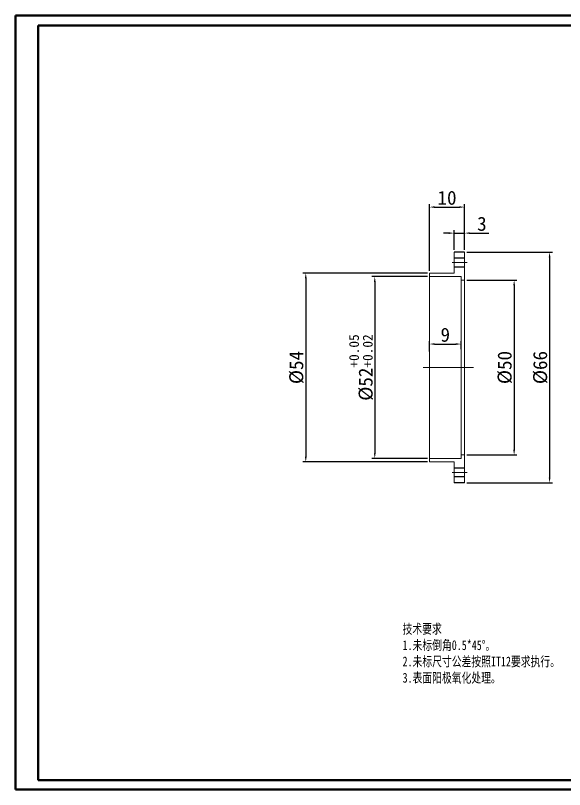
# Model space of a CAD drawing. Header units: millimetres. Extents: x 1293 to 1606, y -17 to 204.
# Drawn here: x 1293.2 to 1450.1, y -17.3 to 204.1 of the extents above; entities that cross this region are included whole.
import ezdxf

# ---------------------------------------------------------------- set-up
doc = ezdxf.new("R2010")
doc.units = ezdxf.units.MM
doc.header["$PDSIZE"] = -1
doc.linetypes.add('ACAD_ISO04W100', pattern=[30, 24, -3, 0, -3])
doc.layers.add('9', color=7, linetype='Continuous')
doc.layers.add('中心线', color=6, linetype='ACAD_ISO04W100', lineweight=0)
doc.layers.add('尺寸线', color=100, linetype='Continuous', lineweight=5)
doc.dimstyles.new('Annotative', dxfattribs={"dimscale": 0, "dimtxt": 2.5, "dimasz": 2.5, "dimexe": 1.25, "dimexo": 0.625, "dimtad": 1, "dimtxsty": 'Standard', "dimcen": 2.5, "dimadec": 0, "dimazin": 0, "dimtfac": 1, "dimtmove": 0, "dimatfit": 3, "dimfxl": 1, "dimarcsym": 0})

# ---------------------------------------------------------------- blocks, each defined once
blk = doc.blocks.new('*D55')
at = {"layer": 'Defpoints', "color": 0, "transparency": 16777216}
for p in [(1411.51, 129.37), (1395.86, 77.37), (1411.51, 77.37)]:
    blk.add_point(p, dxfattribs=at)
at = {"layer": '尺寸线', "color": 0, "lineweight": -2, "transparency": 16777216}
for p, q in [((1410.89, 129.37), (1395.06, 129.37)), ((1395.86, 127.87), (1395.86, 78.87)), ((1410.89, 77.37), (1395.06, 77.37))]:
    blk.add_line(p, q, dxfattribs=at)
at = {"layer": '尺寸线', "color": 0, "transparency": 16777216}
for points in [[(1395.61, 127.87), (1396.11, 127.87), (1395.86, 129.37)], [(1395.61, 78.87), (1396.11, 78.87), (1395.86, 77.37)]]:
    blk.add_solid(points, dxfattribs=at)
at = {"layer": '尺寸线', "color": 0, "transparency": 16777216, "insert": (1391.97, 103.37), "char_height": 4, "attachment_point": 5, "rotation": 90}
blk.add_mtext('%%C52{\\H0.7x;\\S+0.05^ +0.02;}', dxfattribs=at)
blk = doc.blocks.new('*D54')
at = {"layer": 'Defpoints', "color": 0, "transparency": 16777216}
for p in [(1411.51, 130.37), (1376.14, 76.37), (1411.51, 76.37)]:
    blk.add_point(p, dxfattribs=at)
at = {"layer": '尺寸线', "color": 0, "lineweight": -2, "transparency": 16777216}
for p, q in [((1410.89, 130.37), (1375.34, 130.37)), ((1376.14, 128.87), (1376.14, 77.87)), ((1410.89, 76.37), (1375.34, 76.37))]:
    blk.add_line(p, q, dxfattribs=at)
at = {"layer": '尺寸线', "color": 0, "transparency": 16777216}
for points in [[(1375.89, 128.87), (1376.39, 128.87), (1376.14, 130.37)], [(1375.89, 77.87), (1376.39, 77.87), (1376.14, 76.37)]]:
    blk.add_solid(points, dxfattribs=at)
at = {"layer": '尺寸线', "color": 0, "transparency": 16777216, "insert": (1373.51, 103.37), "char_height": 4, "attachment_point": 5, "rotation": 90}
blk.add_mtext('%%C54', dxfattribs=at)
blk = doc.blocks.new('*D65')
at = {"layer": 'Defpoints', "color": 0, "transparency": 16777216}
for p in [(1421.51, 149.27), (1421.51, 136.37), (1411.51, 130.37)]:
    blk.add_point(p, dxfattribs=at)
at = {"layer": '尺寸线', "color": 0, "lineweight": -2, "transparency": 16777216}
for p, q in [((1411.51, 131), (1411.51, 150.07)), ((1413.01, 149.27), (1420.01, 149.27)), ((1421.51, 137), (1421.51, 150.07))]:
    blk.add_line(p, q, dxfattribs=at)
at = {"layer": '尺寸线', "color": 0, "transparency": 16777216}
for points in [[(1413.01, 149.52), (1413.01, 149.02), (1411.51, 149.27)], [(1420.01, 149.52), (1420.01, 149.02), (1421.51, 149.27)]]:
    blk.add_solid(points, dxfattribs=at)
at = {"layer": '尺寸线', "color": 0, "transparency": 16777216, "insert": (1416.51, 151.89), "char_height": 4, "attachment_point": 5}
blk.add_mtext('10', dxfattribs=at)
blk = doc.blocks.new('*D64')
at = {"layer": 'Defpoints', "color": 0, "transparency": 16777216}
for p in [(1421.51, 141.82), (1418.51, 136.37), (1421.51, 136.37)]:
    blk.add_point(p, dxfattribs=at)
at = {"layer": '尺寸线', "color": 0, "lineweight": -2, "transparency": 16777216}
for p, q in [((1417.01, 141.82), (1415.51, 141.82)), ((1418.51, 137), (1418.51, 142.62)), ((1418.51, 141.82), (1421.51, 141.82)), ((1421.51, 137), (1421.51, 142.62)), ((1423.01, 141.82), (1428.43, 141.82))]:
    blk.add_line(p, q, dxfattribs=at)
at = {"layer": '尺寸线', "color": 0, "transparency": 16777216}
for points in [[(1417.01, 142.07), (1417.01, 141.57), (1418.51, 141.82)], [(1423.01, 142.07), (1423.01, 141.57), (1421.51, 141.82)]]:
    blk.add_solid(points, dxfattribs=at)
at = {"layer": '尺寸线', "color": 0, "transparency": 16777216, "insert": (1426.47, 144.45), "char_height": 4, "attachment_point": 5}
blk.add_mtext('3', dxfattribs=at)
blk = doc.blocks.new('*D63')
at = {"layer": 'Defpoints', "color": 0, "transparency": 16777216}
for p in [(1420.51, 110.09), (1411.51, 107.34), (1420.51, 107.98)]:
    blk.add_point(p, dxfattribs=at)
at = {"layer": '尺寸线', "color": 0, "lineweight": -2, "transparency": 16777216}
for p, q in [((1411.51, 107.96), (1411.51, 110.89)), ((1420.51, 108.61), (1420.51, 110.89)), ((1413.01, 110.09), (1419.01, 110.09))]:
    blk.add_line(p, q, dxfattribs=at)
at = {"layer": '尺寸线', "color": 0, "transparency": 16777216}
for points in [[(1413.01, 110.34), (1413.01, 109.84), (1411.51, 110.09)], [(1419.01, 110.34), (1419.01, 109.84), (1420.51, 110.09)]]:
    blk.add_solid(points, dxfattribs=at)
at = {"layer": '尺寸线', "color": 0, "transparency": 16777216, "insert": (1416.01, 112.71), "char_height": 4, "attachment_point": 5}
blk.add_mtext('9', dxfattribs=at)
blk = doc.blocks.new('*D62')
at = {"layer": 'Defpoints', "color": 0, "transparency": 16777216}
for p in [(1421.51, 128.37), (1421.51, 78.37), (1435.68, 78.37)]:
    blk.add_point(p, dxfattribs=at)
at = {"layer": '尺寸线', "color": 0, "lineweight": -2, "transparency": 16777216}
for p, q in [((1422.14, 128.37), (1436.48, 128.37)), ((1435.68, 126.87), (1435.68, 79.87)), ((1422.14, 78.37), (1436.48, 78.37))]:
    blk.add_line(p, q, dxfattribs=at)
at = {"layer": '尺寸线', "color": 0, "transparency": 16777216}
for points in [[(1435.43, 126.87), (1435.93, 126.87), (1435.68, 128.37)], [(1435.43, 79.87), (1435.93, 79.87), (1435.68, 78.37)]]:
    blk.add_solid(points, dxfattribs=at)
at = {"layer": '尺寸线', "color": 0, "transparency": 16777216, "insert": (1433.05, 103.37), "char_height": 4, "attachment_point": 5, "rotation": 90}
blk.add_mtext('%%C50', dxfattribs=at)
blk = doc.blocks.new('*D70')
at = {"layer": 'Defpoints', "color": 0, "transparency": 16777216}
for p in [(1421.51, 136.37), (1421.51, 70.37), (1445.82, 70.37)]:
    blk.add_point(p, dxfattribs=at)
at = {"layer": '尺寸线', "color": 0, "lineweight": -2, "transparency": 16777216}
for p, q in [((1422.14, 136.37), (1446.62, 136.37)), ((1445.82, 134.87), (1445.82, 71.87)), ((1422.14, 70.37), (1446.62, 70.37))]:
    blk.add_line(p, q, dxfattribs=at)
at = {"layer": '尺寸线', "color": 0, "transparency": 16777216}
for points in [[(1445.57, 134.87), (1446.07, 134.87), (1445.82, 136.37)], [(1445.57, 71.87), (1446.07, 71.87), (1445.82, 70.37)]]:
    blk.add_solid(points, dxfattribs=at)
at = {"layer": '尺寸线', "color": 0, "transparency": 16777216, "insert": (1443.2, 103.37), "char_height": 4, "attachment_point": 5, "rotation": 90}
blk.add_mtext('%%C66', dxfattribs=at)

msp = doc.modelspace()

# ---------------------------------------------------------------- linework, layer by layer
at = {"color": 7, "linetype": 'Continuous', "lineweight": 15}
for p, q in [((1418.514, 136.371), (1418.514, 130.827)), ((1421.514, 130.827), (1421.514, 136.371)), ((1418.514, 130.462), (1418.514, 130.827)), ((1421.514, 130.462), (1421.514, 130.827)), ((1418.514, 130.372), (1411.514, 130.372)), ((1411.514, 130.372), (1411.514, 130.371)), ((1411.514, 129.371), (1411.514, 130.371)), ((1411.514, 129.371), (1420.514, 129.371)), ((1411.514, 77.373), (1411.514, 129.371)), ((1418.514, 130.371), (1418.514, 130.462)), ((1420.514, 128.371), (1420.514, 129.371)), ((1421.514, 128.371), (1421.514, 130.462)), ((1420.514, 78.373), (1420.514, 128.371)), ((1420.514, 128.371), (1421.514, 128.371)), ((1421.514, 78.373), (1421.514, 128.371)), ((1420.514, 77.373), (1420.514, 78.373)), ((1421.514, 78.373), (1420.514, 78.373)), ((1421.514, 76.353), (1421.514, 78.373)), ((1420.514, 77.373), (1411.514, 77.373)), ((1411.514, 76.373), (1411.514, 77.373)), ((1411.514, 76.373), (1411.514, 76.372)), ((1418.514, 76.373), (1411.514, 76.373)), ((1411.514, 76.372), (1418.514, 76.372)), ((1418.514, 76.353), (1418.514, 76.373)), ((1418.514, 70.373), (1418.514, 76.353)), ((1421.514, 70.373), (1421.514, 76.353))]:
    msp.add_line(p, q, dxfattribs=at)
for p, q in [((1421.514, 136.371), (1418.514, 136.371)), ((1421.514, 134.622), (1418.514, 134.622)), ((1421.514, 132.122), (1418.514, 132.122)), ((1421.514, 74.622), (1418.514, 74.622)), ((1421.514, 72.122), (1418.514, 72.122)), ((1421.514, 70.373), (1418.514, 70.373))]:
    msp.add_line(p, q)
at = {"layer": '9', "color": 7, "lineweight": 40}
for p, q in [((1606.217, 204.073), (1293.182, 204.073)), ((1293.182, 204.073), (1293.182, -17.341)), ((1299.62, 201.248), (1603.586, 201.248)), ((1299.62, 201.248), (1299.62, -14.708)), ((1299.62, -14.708), (1603.586, -14.708)), ((1293.182, -17.341), (1606.217, -17.341))]:
    msp.add_line(p, q, dxfattribs=at)
at = {"layer": '中心线'}
for p, q in [((1422.253, 133.372), (1417.968, 133.372)), ((1424.041, 103.372), (1409.696, 103.372)), ((1422.253, 73.372), (1417.968, 73.372))]:
    msp.add_line(p, q, dxfattribs=at)

# ---------------------------------------------------------------- texts
at = {"insert": (1403.806, 30.025), "char_height": 2.8, "attachment_point": 1}
msp.add_mtext_dynamic_manual_height_columns('{\\fHYSWLongFangSong|b0|i0|c134|p2;技术要求\\P1.未标倒角0.5*45%%D。\\P2.未标尺寸公差按照IT12要求执行。\\P3.表面阳极氧化处理。}', width=64.85442, gutter_width=0.9, heights=[0], dxfattribs=at)

# ---------------------------------------------------------------- dimensions: what is measured, and where the dimension line sits
at = {"layer": '尺寸线'}
for base, p1, p2, picture, middle in [((1421.514, 149.27), (1411.514, 130.372), (1421.514, 136.371), '*D65', (1416.514, 151.895)), ((1421.514, 141.822), (1418.514, 136.371), (1421.514, 136.371), '*D64', (1426.472, 144.447)), ((1420.514, 110.088), (1411.514, 107.336), (1420.514, 107.983), '*D63', (1416.014, 112.713))]:
    dim = msp.add_linear_dim(base=base, p1=p1, p2=p2, dimstyle='Annotative', override={"dimtxt": 4, "dimasz": 1.5, "dimexe": 0.8}, dxfattribs=at)
    dim.commit()
    dim.dimension.update_dxf_attribs({"geometry": picture, "text_midpoint": middle})
for base, p1, p2, text, picture, middle in [((1445.82, 70.373), (1421.514, 136.371), (1421.514, 70.373), '%%C<>', '*D70', (1443.195, 103.372)), ((1376.14, 76.372), (1411.514, 130.372), (1411.514, 76.372), '%%C<>', '*D54', (1373.515, 103.372)), ((1395.858, 77.373), (1411.514, 129.371), (1411.514, 77.373), '%%C<>{\\H0.7x;\\S+0.05^ +0.02;}', '*D55', (1391.967, 103.372)), ((1435.679, 78.373), (1421.514, 128.371), (1421.514, 78.373), '%%C<>', '*D62', (1433.054, 103.372))]:
    dim = msp.add_linear_dim(base=base, p1=p1, p2=p2, angle=90, text=text, dimstyle='Annotative', override={"dimtxt": 4, "dimasz": 1.5, "dimexe": 0.8}, dxfattribs=at)
    dim.commit()
    dim.dimension.update_dxf_attribs({"geometry": picture, "text_midpoint": middle})

doc.saveas('drawing.dxf')
